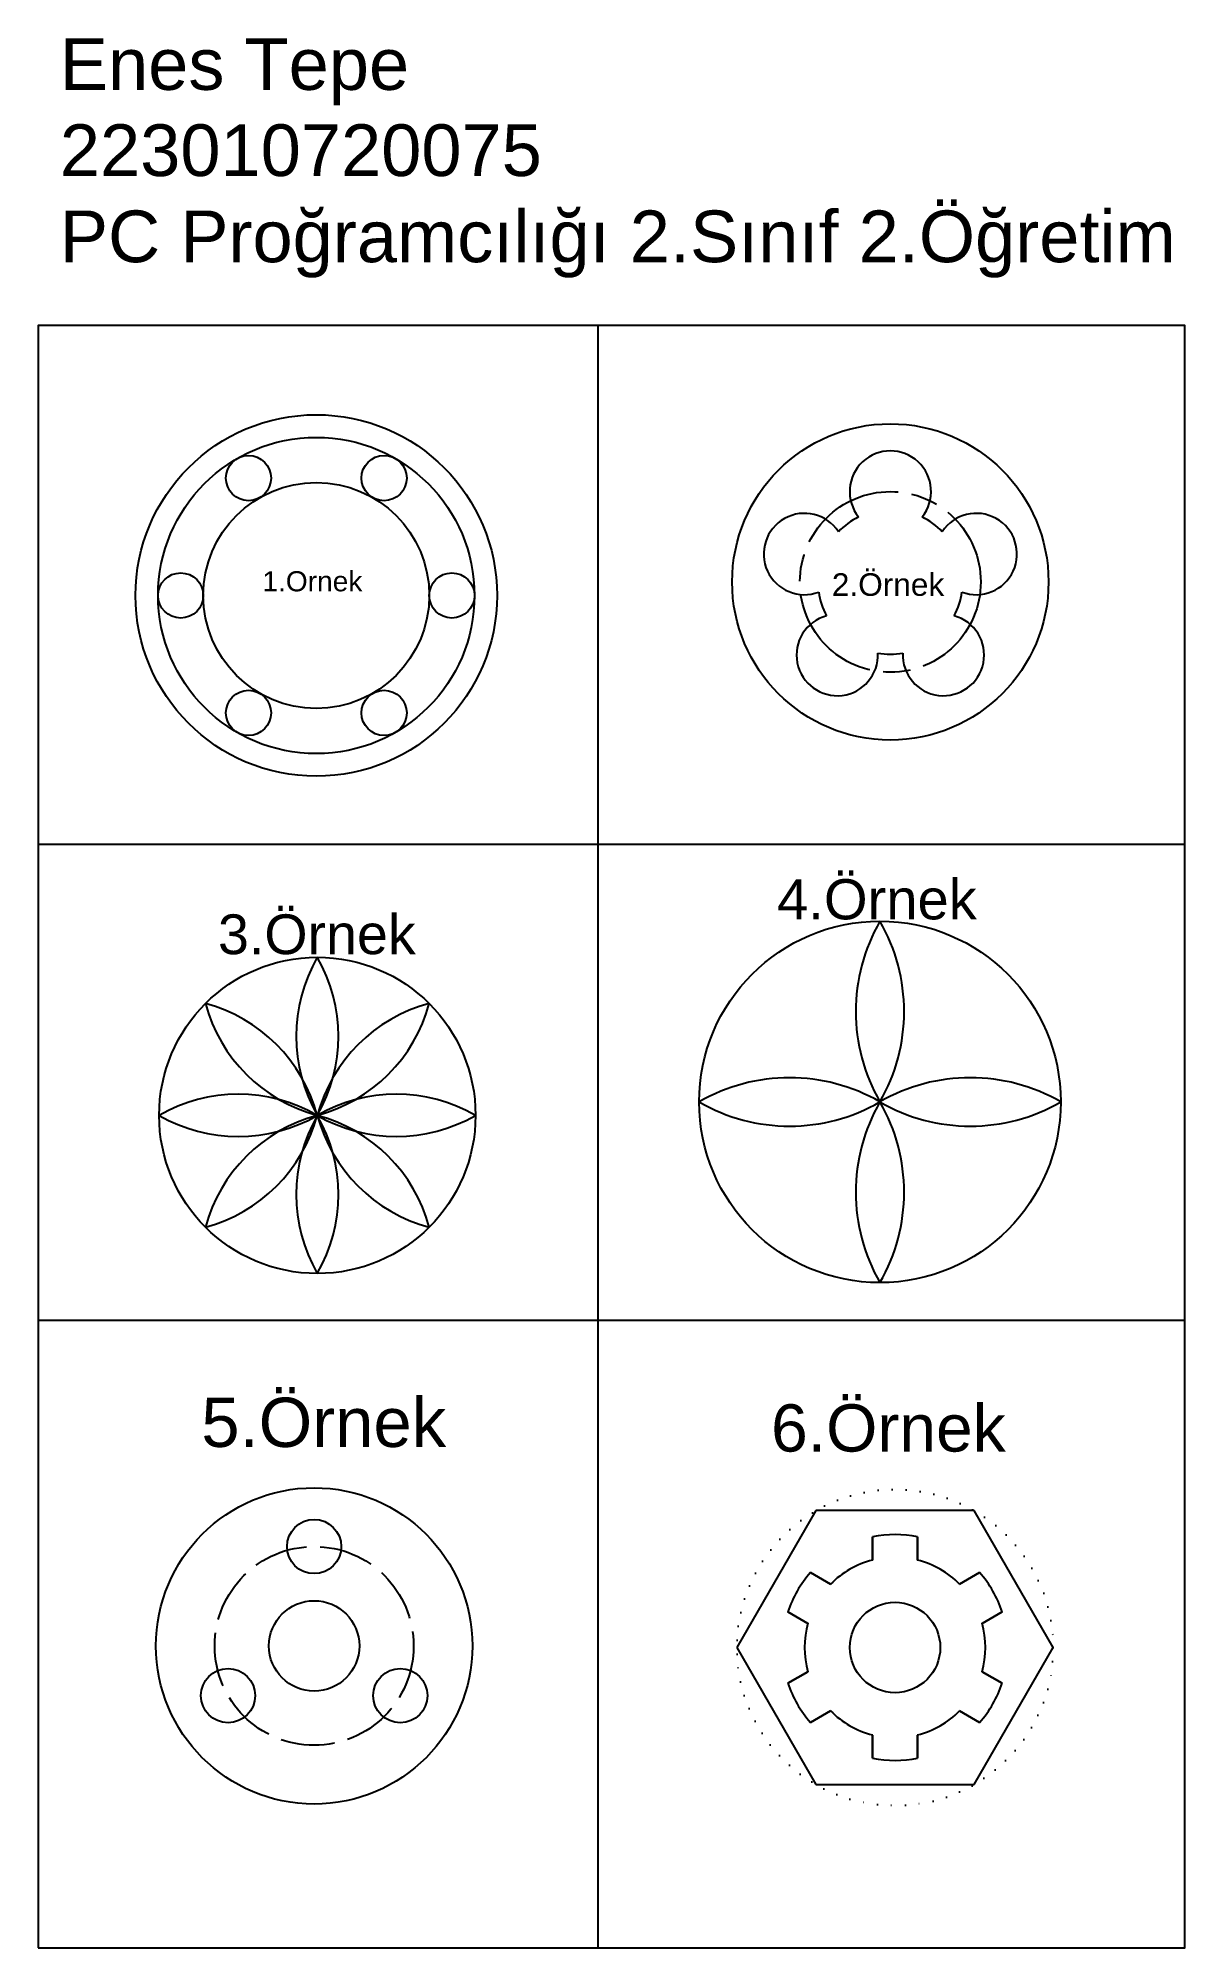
# Model space of a CAD drawing. Header units: millimetres. Extents: x 1062 to 1316, y 1365 to 1788.
import ezdxf

# ---------------------------------------------------------------- set-up
doc = ezdxf.new("R2010")
doc.units = ezdxf.units.MM
for name, pattern in [('ACAD_ISO02W100', [15, 12, -3]), ('ACAD_ISO07W100', [3, 0, -3]), ('ACAD_ISO08W100', [36, 24, -3, 6, -3])]:
    doc.linetypes.add(name, pattern=pattern)
doc.styles.get("Standard").update_dxf_attribs({"font": 'arial.ttf'})

# ---------------------------------------------------------------- blocks, each defined once
blk = doc.blocks.new('*U14')
for centre, start, end in [((30.31, 0), 150, 210), ((-30.31, 0), 330, 30)]:
    blk.add_arc(centre, 35, start, end)
blk = doc.blocks.new('*U15')
at = {"color": 0, "linetype": 'ByBlock', "lineweight": -2, "transparency": 16777216}
blk.add_blockref('*U14', (1124.22, 1567.07), dxfattribs=at)
for p, rotation in [((1111.84, 1561.95), 45.00000000000003), ((1136.59, 1561.95), 315.0000000000001), ((1106.72, 1549.57), 90.00000000000001), ((1111.84, 1537.2), 135.0000000000001), ((1136.59, 1537.2), 225), ((1141.72, 1549.57), 270), ((1124.22, 1532.07), 180)]:
    blk.add_blockref('*U14', p, dxfattribs=dict(at, rotation=rotation))

msp = doc.modelspace()

# ---------------------------------------------------------------- linework, layer by layer
for p, q in [((1186.32, 1724.36), (1186.32, 1365.32)), ((1062.46, 1609.62), (1316.16, 1609.62)), ((1062.46, 1504.23), (1316.16, 1504.23)), ((1234.55, 1462.1), (1217.05, 1431.79)), ((1269.55, 1462.1), (1234.55, 1462.1)), ((1287.05, 1431.79), (1269.55, 1462.1)), ((1247.05, 1456.28), (1247.05, 1451.15)), ((1247.05, 1456.28), (1247.05, 1451.15)), ((1247.05, 1451.15), (1247.05, 1456.28)), ((1247.05, 1451.15), (1247.05, 1456.28)), ((1257.05, 1456.28), (1257.05, 1451.15)), ((1257.05, 1456.28), (1257.05, 1451.15)), ((1257.05, 1451.15), (1257.05, 1456.28)), ((1257.05, 1451.15), (1257.05, 1456.28)), ((1233.34, 1448.37), (1237.78, 1445.8)), ((1233.34, 1448.37), (1237.78, 1445.8)), ((1237.78, 1445.8), (1233.34, 1448.37)), ((1237.78, 1445.8), (1233.34, 1448.37)), ((1266.32, 1445.8), (1270.76, 1448.37)), ((1266.32, 1445.8), (1270.76, 1448.37)), ((1270.76, 1448.37), (1266.32, 1445.8)), ((1270.76, 1448.37), (1266.32, 1445.8)), ((1228.34, 1439.71), (1232.78, 1437.14)), ((1228.34, 1439.71), (1232.78, 1437.14)), ((1232.78, 1437.14), (1228.34, 1439.71)), ((1232.78, 1437.14), (1228.34, 1439.71)), ((1271.32, 1437.14), (1275.76, 1439.71)), ((1271.32, 1437.14), (1275.76, 1439.71)), ((1275.76, 1439.71), (1271.32, 1437.14)), ((1275.76, 1439.71), (1271.32, 1437.14)), ((1217.05, 1431.79), (1234.55, 1401.48)), ((1269.55, 1401.48), (1287.05, 1431.79)), ((1228.34, 1423.87), (1232.78, 1426.44)), ((1228.34, 1423.87), (1232.78, 1426.44)), ((1232.78, 1426.44), (1228.34, 1423.87)), ((1232.78, 1426.44), (1228.34, 1423.87)), ((1271.32, 1426.44), (1275.76, 1423.87)), ((1271.32, 1426.44), (1275.76, 1423.87)), ((1275.76, 1423.87), (1271.32, 1426.44)), ((1275.76, 1423.87), (1271.32, 1426.44)), ((1233.34, 1415.21), (1237.78, 1417.78)), ((1233.34, 1415.21), (1237.78, 1417.78)), ((1237.78, 1417.78), (1233.34, 1415.21)), ((1237.78, 1417.78), (1233.34, 1415.21)), ((1266.32, 1417.78), (1270.76, 1415.21)), ((1266.32, 1417.78), (1270.76, 1415.21)), ((1270.76, 1415.21), (1266.32, 1417.78)), ((1270.76, 1415.21), (1266.32, 1417.78)), ((1247.05, 1412.42), (1247.05, 1407.29)), ((1247.05, 1412.42), (1247.05, 1407.29)), ((1247.05, 1407.29), (1247.05, 1412.42)), ((1247.05, 1407.29), (1247.05, 1412.42)), ((1257.05, 1412.42), (1257.05, 1407.29)), ((1257.05, 1412.42), (1257.05, 1407.29)), ((1257.05, 1407.29), (1257.05, 1412.42)), ((1257.05, 1407.29), (1257.05, 1412.42)), ((1234.55, 1401.48), (1269.55, 1401.48))]:
    msp.add_line(p, q)
msp.add_lwpolyline([(1062.46, 1365.32), (1316.16, 1365.32), (1316.16, 1724.36), (1062.46, 1724.36)], close=True)
for centre, radius in [((1123.99, 1664.64), 40), ((1123.99, 1664.64), 35), ((1251.01, 1667.64), 35), ((1108.99, 1690.62), 5), ((1138.99, 1690.62), 5), ((1123.99, 1664.64), 25), ((1093.99, 1664.64), 5), ((1153.99, 1664.64), 5), ((1108.99, 1638.65), 5), ((1138.99, 1638.65), 5), ((1248.71, 1552.55), 40), ((1124.22, 1549.57), 35), ((1123.52, 1432.14), 35), ((1123.52, 1454.14), 6), ((1123.52, 1432.14), 10), ((1252.05, 1431.79), 10), ((1104.46, 1421.14), 6), ((1142.57, 1421.14), 6)]:
    msp.add_circle(centre, radius)
at = {"linetype": 'ACAD_ISO08W100'}
msp.add_circle((1251.01, 1667.64), 20, dxfattribs=at)
at = {"linetype": 'ACAD_ISO07W100'}
msp.add_circle((1252.05, 1431.79), 35, dxfattribs=at)
at = {"linetype": 'ACAD_ISO02W100'}
msp.add_circle((1123.52, 1432.14), 22, dxfattribs=at)
for centre, radius, start, end in [((1251.01, 1687.64), 9, 321.3178, 218.6822), ((1231.99, 1673.82), 9, 33.3178, 290.6822), ((1270.03, 1673.82), 9, 249.3178, 146.6822), ((1251.01, 1667.64), 16, 116.0466, 135.9534), ((1251.01, 1667.64), 16, 44.0466, 63.9534), ((1251.01, 1667.64), 16, 188.0466, 207.9534), ((1251.01, 1667.64), 16, 332.0466, 351.9534), ((1239.26, 1651.46), 9, 105.3178, 2.6822), ((1262.77, 1651.46), 9, 177.3178, 74.6822), ((1251.01, 1667.64), 16, 260.0466, 279.9534), ((1283.35, 1572.55), 40, 150, 210), ((1214.07, 1572.55), 40, 330, 30), ((1228.71, 1517.91), 40, 60, 120), ((1268.71, 1517.91), 40, 60, 120), ((1228.71, 1587.19), 40, 240, 300), ((1283.35, 1532.55), 40, 150, 210), ((1214.07, 1532.55), 40, 330, 30), ((1268.71, 1587.19), 40, 240, 300), ((1252.05, 1431.79), 25, 78.463, 101.537), ((1252.05, 1431.79), 20, 104.4775, 135.5225), ((1252.05, 1431.79), 20, 44.4775, 75.5225), ((1252.05, 1431.79), 25, 138.463, 161.537), ((1252.05, 1431.79), 25, 18.463, 41.537), ((1252.05, 1431.79), 20, 164.4775, 195.5225), ((1252.05, 1431.79), 20, 344.4775, 15.5225), ((1252.05, 1431.79), 25, 198.463, 221.537), ((1252.05, 1431.79), 25, 318.463, 341.537), ((1252.05, 1431.79), 20, 224.4775, 255.5225), ((1252.05, 1431.79), 20, 284.4775, 315.5225), ((1252.05, 1431.79), 25, 258.463, 281.537)]:
    msp.add_arc(centre, radius, start, end)

# ---------------------------------------------------------------- block references
msp.add_blockref('*U15', (0, 0))

# ---------------------------------------------------------------- texts
for s, height, p in [('1.Ornek', 4.455, (1112.06, 1665.56)), ('2.Örnek', 5.001, (1238.07, 1664.56)), ('4.Örnek', 8.895, (1225.95, 1592.95)), ('3.Örnek', 8.804, (1102.24, 1585.25)), ('5.Örnek', 10.905, (1098.54, 1476.18)), ('6.Örnek', 10.448, (1224.62, 1475.16))]:
    msp.add_text(s, height=height).set_placement(p)
at = {"insert": (1067.25, 1787.99), "char_height": 11.4409, "attachment_point": 1}
msp.add_mtext('Enes Tepe\\P223010720075\\PPC Proğramcılığı 2.Sınıf 2.Öğretim', dxfattribs=at)

doc.saveas('drawing.dxf')
